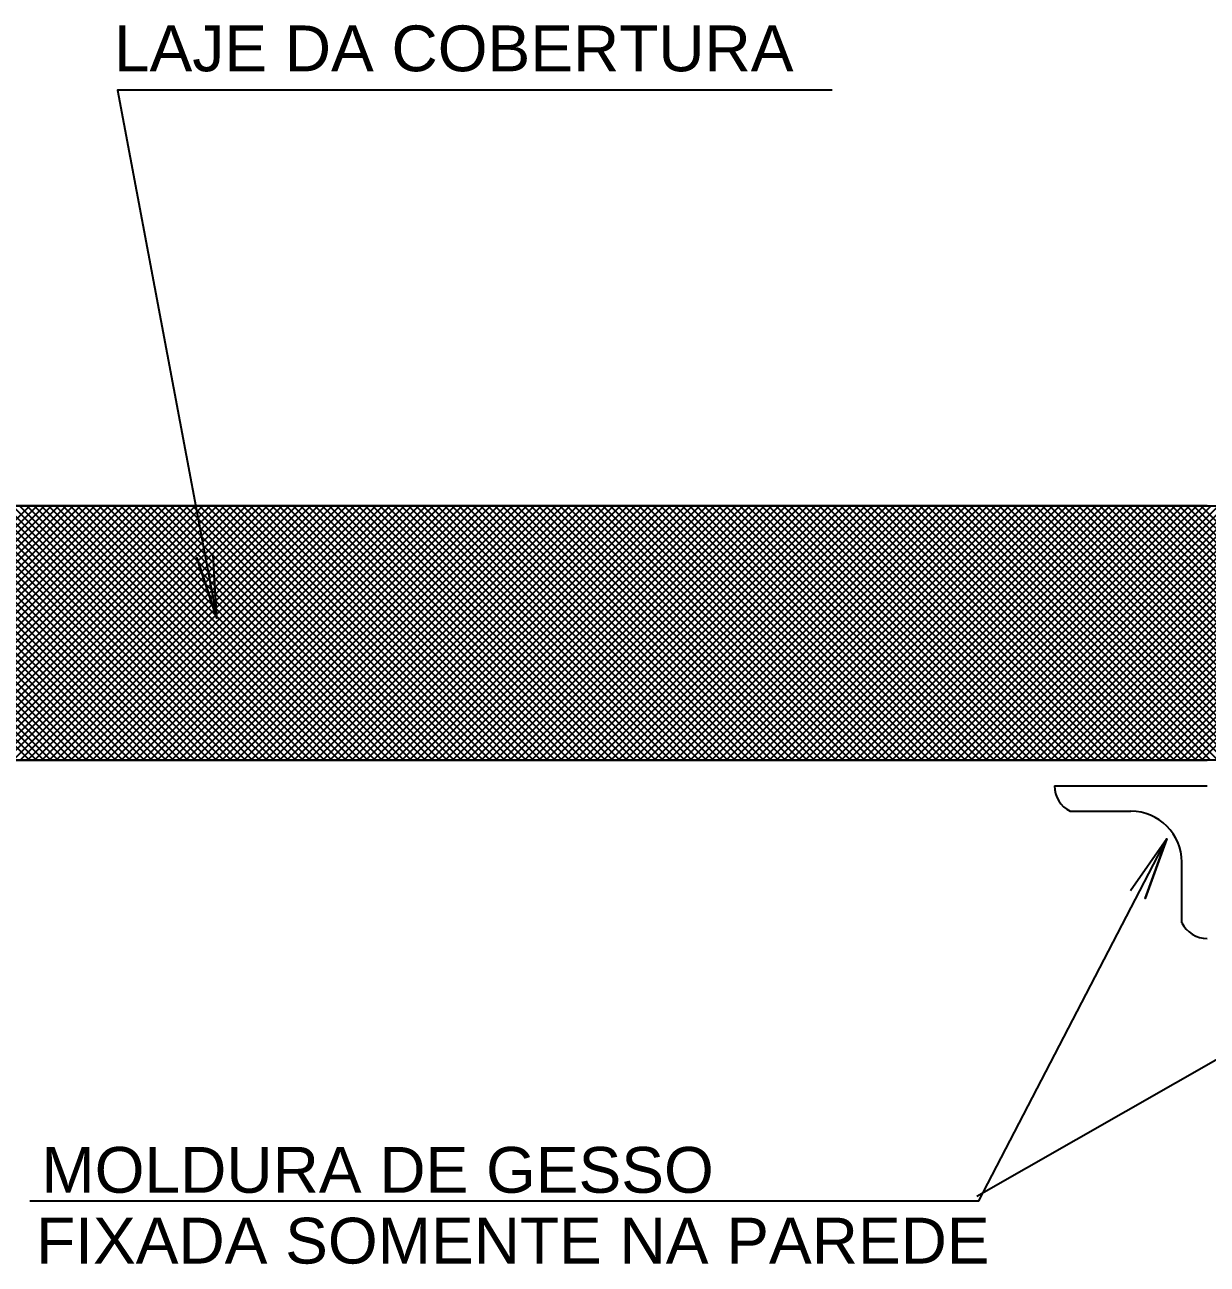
# Model space of a CAD drawing. Extents: x 0 to 119, y 0 to 84.
# Drawn here: x 57.332 to 59.654, y 52.939 to 55.374 of the extents above; entities that cross this region are included whole.
import ezdxf

# ---------------------------------------------------------------- set-up
doc = ezdxf.new("R2010")
doc.units = 0
doc.header["$MEASUREMENT"] = 0
for name, color, linetype in [('29', 9, 'CONTINUOUS'), ('3', 7, 'CONTINUOUS'), ('6', 178, 'CONTINUOUS')]:
    doc.layers.add(name, color=color, linetype=linetype)
doc.styles.add('TQS_ARIAL', font='arial.ttf')

msp = doc.modelspace()

# ---------------------------------------------------------------- linework, layer by layer
at = {"layer": '29', "color": 9, "linetype": 'Continuous'}
for p, q in [((56.841181, 54.429142), (57.341181, 53.929142)), ((56.842422, 53.929142), (57.342422, 54.429142)), ((56.855323, 54.429142), (57.355323, 53.929142)), ((56.856564, 53.929142), (57.356564, 54.429142)), ((56.869465, 54.429142), (57.369465, 53.929142)), ((56.870706, 53.929142), (57.370706, 54.429142)), ((56.883607, 54.429142), (57.383607, 53.929142)), ((56.884849, 53.929142), (57.384849, 54.429142)), ((56.897749, 54.429142), (57.397749, 53.929142)), ((56.898991, 53.929142), (57.398991, 54.429142)), ((56.911892, 54.429142), (57.411892, 53.929142)), ((56.913133, 53.929142), (57.413133, 54.429142)), ((56.926034, 54.429142), (57.426034, 53.929142)), ((56.927275, 53.929142), (57.427275, 54.429142)), ((56.940176, 54.429142), (57.440176, 53.929142)), ((56.941417, 53.929142), (57.441417, 54.429142)), ((56.954318, 54.429142), (57.454318, 53.929142)), ((56.955559, 53.929142), (57.455559, 54.429142)), ((56.96846, 54.429142), (57.46846, 53.929142)), ((56.969701, 53.929142), (57.469701, 54.429142)), ((56.982602, 54.429142), (57.482602, 53.929142)), ((56.983843, 53.929142), (57.483843, 54.429142)), ((56.996744, 54.429142), (57.496744, 53.929142)), ((56.997986, 53.929142), (57.497986, 54.429142)), ((57.010887, 54.429142), (57.510887, 53.929142)), ((57.012128, 53.929142), (57.512128, 54.429142)), ((57.025029, 54.429142), (57.525029, 53.929142)), ((57.02627, 53.929142), (57.52627, 54.429142)), ((57.039171, 54.429142), (57.539171, 53.929142)), ((57.040412, 53.929142), (57.540412, 54.429142)), ((57.053313, 54.429142), (57.553313, 53.929142)), ((57.054554, 53.929142), (57.554554, 54.429142)), ((57.067455, 54.429142), (57.567455, 53.929142)), ((57.068696, 53.929142), (57.568696, 54.429142)), ((57.081597, 54.429142), (57.581597, 53.929142)), ((57.082838, 53.929142), (57.582838, 54.429142)), ((57.095739, 54.429142), (57.595739, 53.929142)), ((57.096981, 53.929142), (57.596981, 54.429142)), ((57.109881, 54.429142), (57.609881, 53.929142)), ((57.111123, 53.929142), (57.611123, 54.429142)), ((57.124024, 54.429142), (57.624024, 53.929142)), ((57.125265, 53.929142), (57.625265, 54.429142)), ((57.138166, 54.429142), (57.638166, 53.929142)), ((57.139407, 53.929142), (57.639407, 54.429142)), ((57.152308, 54.429142), (57.652308, 53.929142)), ((57.153549, 53.929142), (57.653549, 54.429142)), ((57.16645, 54.429142), (57.66645, 53.929142)), ((57.167691, 53.929142), (57.667691, 54.429142)), ((57.180592, 54.429142), (57.680592, 53.929142)), ((57.181833, 53.929142), (57.681833, 54.429142)), ((57.194734, 54.429142), (57.694734, 53.929142)), ((57.195975, 53.929142), (57.695975, 54.429142)), ((57.208876, 54.429142), (57.708876, 53.929142)), ((57.210118, 53.929142), (57.710118, 54.429142)), ((57.223019, 54.429142), (57.723019, 53.929142)), ((57.22426, 53.929142), (57.72426, 54.429142)), ((57.237161, 54.429142), (57.737161, 53.929142)), ((57.238402, 53.929142), (57.738402, 54.429142)), ((57.251303, 54.429142), (57.751303, 53.929142)), ((57.252544, 53.929142), (57.752544, 54.429142)), ((57.265445, 54.429142), (57.765445, 53.929142)), ((57.266686, 53.929142), (57.766686, 54.429142)), ((57.279587, 54.429142), (57.779587, 53.929142)), ((57.280828, 53.929142), (57.780828, 54.429142)), ((57.293729, 54.429142), (57.793729, 53.929142)), ((57.29497, 53.929142), (57.79497, 54.429142)), ((57.307871, 54.429142), (57.807871, 53.929142)), ((57.309113, 53.929142), (57.809113, 54.429142)), ((57.322014, 54.429142), (57.822014, 53.929142)), ((57.323255, 53.929142), (57.823255, 54.429142)), ((57.336156, 54.429142), (57.836156, 53.929142)), ((57.337397, 53.929142), (57.837397, 54.429142)), ((57.350298, 54.429142), (57.850298, 53.929142)), ((57.351539, 53.929142), (57.851539, 54.429142)), ((57.36444, 54.429142), (57.86444, 53.929142)), ((57.365681, 53.929142), (57.865681, 54.429142)), ((57.378582, 54.429142), (57.878582, 53.929142)), ((57.379823, 53.929142), (57.879823, 54.429142)), ((57.392724, 54.429142), (57.892724, 53.929142)), ((57.393965, 53.929142), (57.893965, 54.429142)), ((57.406866, 54.429142), (57.906866, 53.929142)), ((57.408108, 53.929142), (57.908108, 54.429142)), ((57.421008, 54.429142), (57.921008, 53.929142)), ((57.42225, 53.929142), (57.92225, 54.429142)), ((57.435151, 54.429142), (57.935151, 53.929142)), ((57.436392, 53.929142), (57.936392, 54.429142)), ((57.449293, 54.429142), (57.949293, 53.929142)), ((57.450534, 53.929142), (57.950534, 54.429142)), ((57.463435, 54.429142), (57.963435, 53.929142)), ((57.464676, 53.929142), (57.964676, 54.429142)), ((57.477577, 54.429142), (57.977577, 53.929142)), ((57.478818, 53.929142), (57.978818, 54.429142)), ((57.491719, 54.429142), (57.991719, 53.929142)), ((57.49296, 53.929142), (57.99296, 54.429142)), ((57.505861, 54.429142), (58.005861, 53.929142)), ((57.507102, 53.929142), (58.007102, 54.429142)), ((57.520003, 54.429142), (58.020003, 53.929142)), ((57.521245, 53.929142), (58.021245, 54.429142)), ((57.534146, 54.429142), (58.034146, 53.929142)), ((57.535387, 53.929142), (58.035387, 54.429142)), ((57.548288, 54.429142), (58.048288, 53.929142)), ((57.549529, 53.929142), (58.049529, 54.429142)), ((57.56243, 54.429142), (58.06243, 53.929142)), ((57.563671, 53.929142), (58.063671, 54.429142)), ((57.576572, 54.429142), (58.076572, 53.929142)), ((57.577813, 53.929142), (58.077813, 54.429142)), ((57.590714, 54.429142), (58.090714, 53.929142)), ((57.591955, 53.929142), (58.091955, 54.429142)), ((57.604856, 54.429142), (58.104856, 53.929142)), ((57.606097, 53.929142), (58.106097, 54.429142)), ((57.618998, 54.429142), (58.118998, 53.929142)), ((57.62024, 53.929142), (58.12024, 54.429142)), ((57.633141, 54.429142), (58.133141, 53.929142)), ((57.634382, 53.929142), (58.134382, 54.429142)), ((57.647283, 54.429142), (58.147283, 53.929142)), ((57.648524, 53.929142), (58.148524, 54.429142)), ((57.661425, 54.429142), (58.161425, 53.929142)), ((57.662666, 53.929142), (58.162666, 54.429142)), ((57.675567, 54.429142), (58.175567, 53.929142)), ((57.676808, 53.929142), (58.176808, 54.429142)), ((57.689709, 54.429142), (58.189709, 53.929142)), ((57.69095, 53.929142), (58.19095, 54.429142)), ((57.703851, 54.429142), (58.203851, 53.929142)), ((57.705092, 53.929142), (58.205092, 54.429142)), ((57.717993, 54.429142), (58.217993, 53.929142)), ((57.719235, 53.929142), (58.219235, 54.429142)), ((57.732135, 54.429142), (58.232135, 53.929142)), ((57.733377, 53.929142), (58.233377, 54.429142)), ((57.746278, 54.429142), (58.246278, 53.929142)), ((57.747519, 53.929142), (58.247519, 54.429142)), ((57.76042, 54.429142), (58.26042, 53.929142)), ((57.761661, 53.929142), (58.261661, 54.429142)), ((57.774562, 54.429142), (58.274562, 53.929142)), ((57.775803, 53.929142), (58.275803, 54.429142)), ((57.788704, 54.429142), (58.288704, 53.929142)), ((57.789945, 53.929142), (58.289945, 54.429142)), ((57.802846, 54.429142), (58.302846, 53.929142)), ((57.804087, 53.929142), (58.304087, 54.429142)), ((57.816988, 54.429142), (58.316988, 53.929142)), ((57.818229, 53.929142), (58.318229, 54.429142)), ((57.83113, 54.429142), (58.33113, 53.929142)), ((57.832372, 53.929142), (58.332372, 54.429142)), ((57.845273, 54.429142), (58.345273, 53.929142)), ((57.846514, 53.929142), (58.346514, 54.429142)), ((57.859415, 54.429142), (58.359415, 53.929142)), ((57.860656, 53.929142), (58.360656, 54.429142)), ((57.873557, 54.429142), (58.373557, 53.929142)), ((57.874798, 53.929142), (58.374798, 54.429142)), ((57.887699, 54.429142), (58.387699, 53.929142)), ((57.88894, 53.929142), (58.38894, 54.429142)), ((57.901841, 54.429142), (58.401841, 53.929142)), ((57.903082, 53.929142), (58.403082, 54.429142)), ((57.915983, 54.429142), (58.415983, 53.929142)), ((57.917224, 53.929142), (58.417224, 54.429142)), ((57.930125, 54.429142), (58.430125, 53.929142)), ((57.931367, 53.929142), (58.431367, 54.429142)), ((57.944267, 54.429142), (58.444267, 53.929142)), ((57.945509, 53.929142), (58.445509, 54.429142)), ((57.95841, 54.429142), (58.45841, 53.929142)), ((57.959651, 53.929142), (58.459651, 54.429142)), ((57.972552, 54.429142), (58.472552, 53.929142)), ((57.973793, 53.929142), (58.473793, 54.429142)), ((57.986694, 54.429142), (58.486694, 53.929142)), ((57.987935, 53.929142), (58.487935, 54.429142)), ((58.000836, 54.429142), (58.500836, 53.929142)), ((58.002077, 53.929142), (58.502077, 54.429142)), ((58.014978, 54.429142), (58.514978, 53.929142)), ((58.016219, 53.929142), (58.516219, 54.429142)), ((58.02912, 54.429142), (58.52912, 53.929142)), ((58.030362, 53.929142), (58.530362, 54.429142)), ((58.043262, 54.429142), (58.543262, 53.929142)), ((58.044504, 53.929142), (58.544504, 54.429142)), ((58.057405, 54.429142), (58.557405, 53.929142)), ((58.058646, 53.929142), (58.558646, 54.429142)), ((58.071547, 54.429142), (58.571547, 53.929142)), ((58.072788, 53.929142), (58.572788, 54.429142)), ((58.085689, 54.429142), (58.585689, 53.929142)), ((58.08693, 53.929142), (58.58693, 54.429142)), ((58.099831, 54.429142), (58.599831, 53.929142)), ((58.101072, 53.929142), (58.601072, 54.429142)), ((58.113973, 54.429142), (58.613973, 53.929142)), ((58.115214, 53.929142), (58.615214, 54.429142)), ((58.128115, 54.429142), (58.628115, 53.929142)), ((58.129356, 53.929142), (58.629356, 54.429142)), ((58.142257, 54.429142), (58.642257, 53.929142)), ((58.143499, 53.929142), (58.643499, 54.429142)), ((58.1564, 54.429142), (58.6564, 53.929142)), ((58.157641, 53.929142), (58.657641, 54.429142)), ((58.170542, 54.429142), (58.670542, 53.929142)), ((58.171783, 53.929142), (58.671783, 54.429142)), ((58.184684, 54.429142), (58.684684, 53.929142)), ((58.185925, 53.929142), (58.685925, 54.429142)), ((58.198826, 54.429142), (58.698826, 53.929142)), ((58.200067, 53.929142), (58.700067, 54.429142)), ((58.212968, 54.429142), (58.712968, 53.929142)), ((58.214209, 53.929142), (58.714209, 54.429142)), ((58.22711, 54.429142), (58.72711, 53.929142)), ((58.228351, 53.929142), (58.728351, 54.429142)), ((58.241252, 54.429142), (58.741252, 53.929142)), ((58.242494, 53.929142), (58.742494, 54.429142)), ((58.255394, 54.429142), (58.755394, 53.929142)), ((58.256636, 53.929142), (58.756636, 54.429142)), ((58.269537, 54.429142), (58.769537, 53.929142)), ((58.270778, 53.929142), (58.770778, 54.429142)), ((58.283679, 54.429142), (58.783679, 53.929142)), ((58.28492, 53.929142), (58.78492, 54.429142)), ((58.297821, 54.429142), (58.797821, 53.929142)), ((58.299062, 53.929142), (58.799062, 54.429142)), ((58.311963, 54.429142), (58.811963, 53.929142)), ((58.313204, 53.929142), (58.813204, 54.429142)), ((58.326105, 54.429142), (58.826105, 53.929142)), ((58.327346, 53.929142), (58.827346, 54.429142)), ((58.340247, 54.429142), (58.840247, 53.929142)), ((58.341488, 53.929142), (58.841488, 54.429142)), ((58.354389, 54.429142), (58.854389, 53.929142)), ((58.355631, 53.929142), (58.855631, 54.429142)), ((58.368532, 54.429142), (58.868532, 53.929142)), ((58.369773, 53.929142), (58.869773, 54.429142)), ((58.382674, 54.429142), (58.882674, 53.929142)), ((58.383915, 53.929142), (58.883915, 54.429142)), ((58.396816, 54.429142), (58.896816, 53.929142)), ((58.398057, 53.929142), (58.898057, 54.429142)), ((58.410958, 54.429142), (58.910958, 53.929142)), ((58.412199, 53.929142), (58.912199, 54.429142)), ((58.4251, 54.429142), (58.9251, 53.929142)), ((58.426341, 53.929142), (58.926341, 54.429142)), ((58.439242, 54.429142), (58.939242, 53.929142)), ((58.440483, 53.929142), (58.940483, 54.429142)), ((58.453384, 54.429142), (58.953384, 53.929142)), ((58.454626, 53.929142), (58.954626, 54.429142)), ((58.467527, 54.429142), (58.967527, 53.929142)), ((58.468768, 53.929142), (58.968768, 54.429142)), ((58.481669, 54.429142), (58.981669, 53.929142)), ((58.48291, 53.929142), (58.98291, 54.429142)), ((58.495811, 54.429142), (58.995811, 53.929142)), ((58.497052, 53.929142), (58.997052, 54.429142)), ((58.509953, 54.429142), (59.009953, 53.929142)), ((58.511194, 53.929142), (59.011194, 54.429142)), ((58.524095, 54.429142), (59.024095, 53.929142)), ((58.525336, 53.929142), (59.025336, 54.429142)), ((58.538237, 54.429142), (59.038237, 53.929142)), ((58.539478, 53.929142), (59.039478, 54.429142)), ((58.552379, 54.429142), (59.052379, 53.929142)), ((58.553621, 53.929142), (59.053621, 54.429142)), ((58.566521, 54.429142), (59.066521, 53.929142)), ((58.567763, 53.929142), (59.067763, 54.429142)), ((58.580664, 54.429142), (59.080664, 53.929142)), ((58.581905, 53.929142), (59.081905, 54.429142)), ((58.594806, 54.429142), (59.094806, 53.929142)), ((58.596047, 53.929142), (59.096047, 54.429142)), ((58.608948, 54.429142), (59.108948, 53.929142)), ((58.610189, 53.929142), (59.110189, 54.429142)), ((58.62309, 54.429142), (59.12309, 53.929142)), ((58.624331, 53.929142), (59.124331, 54.429142)), ((58.637232, 54.429142), (59.137232, 53.929142)), ((58.638473, 53.929142), (59.138473, 54.429142)), ((58.651374, 54.429142), (59.151374, 53.929142)), ((58.652615, 53.929142), (59.152615, 54.429142)), ((58.665516, 54.429142), (59.165516, 53.929142)), ((58.666758, 53.929142), (59.166758, 54.429142)), ((58.679659, 54.429142), (59.179659, 53.929142)), ((58.6809, 53.929142), (59.1809, 54.429142)), ((58.693801, 54.429142), (59.193801, 53.929142)), ((58.695042, 53.929142), (59.195042, 54.429142)), ((58.707943, 54.429142), (59.207943, 53.929142)), ((58.709184, 53.929142), (59.209184, 54.429142)), ((58.722085, 54.429142), (59.222085, 53.929142)), ((58.723326, 53.929142), (59.223326, 54.429142)), ((58.736227, 54.429142), (59.236227, 53.929142)), ((58.737468, 53.929142), (59.237468, 54.429142)), ((58.750369, 54.429142), (59.250369, 53.929142)), ((58.75161, 53.929142), (59.25161, 54.429142)), ((58.764511, 54.429142), (59.264511, 53.929142)), ((58.765753, 53.929142), (59.265753, 54.429142)), ((58.778653, 54.429142), (59.278653, 53.929142)), ((58.779895, 53.929142), (59.279895, 54.429142)), ((58.792796, 54.429142), (59.292796, 53.929142)), ((58.794037, 53.929142), (59.294037, 54.429142)), ((58.806938, 54.429142), (59.306938, 53.929142)), ((58.808179, 53.929142), (59.308179, 54.429142)), ((58.82108, 54.429142), (59.32108, 53.929142)), ((58.822321, 53.929142), (59.322321, 54.429142)), ((58.835222, 54.429142), (59.335222, 53.929142)), ((58.836463, 53.929142), (59.336463, 54.429142)), ((58.849364, 54.429142), (59.349364, 53.929142)), ((58.850605, 53.929142), (59.350605, 54.429142)), ((58.863506, 54.429142), (59.363506, 53.929142)), ((58.864748, 53.929142), (59.364748, 54.429142)), ((58.877648, 54.429142), (59.377648, 53.929142)), ((58.87889, 53.929142), (59.37889, 54.429142)), ((58.891791, 54.429142), (59.391791, 53.929142)), ((58.893032, 53.929142), (59.393032, 54.429142)), ((58.905933, 54.429142), (59.405933, 53.929142)), ((58.907174, 53.929142), (59.407174, 54.429142)), ((58.920075, 54.429142), (59.420075, 53.929142)), ((58.921316, 53.929142), (59.421316, 54.429142)), ((58.934217, 54.429142), (59.434217, 53.929142)), ((58.935458, 53.929142), (59.435458, 54.429142)), ((58.948359, 54.429142), (59.448359, 53.929142)), ((58.9496, 53.929142), (59.4496, 54.429142)), ((58.962501, 54.429142), (59.462501, 53.929142)), ((58.963742, 53.929142), (59.463742, 54.429142)), ((58.976643, 54.429142), (59.476643, 53.929142)), ((58.977885, 53.929142), (59.477885, 54.429142)), ((58.990786, 54.429142), (59.490786, 53.929142)), ((58.992027, 53.929142), (59.492027, 54.429142)), ((59.004928, 54.429142), (59.504928, 53.929142)), ((59.006169, 53.929142), (59.506169, 54.429142)), ((59.01907, 54.429142), (59.51907, 53.929142)), ((59.020311, 53.929142), (59.520311, 54.429142)), ((59.033212, 54.429142), (59.533212, 53.929142)), ((59.034453, 53.929142), (59.534453, 54.429142)), ((59.047354, 54.429142), (59.547354, 53.929142)), ((59.048595, 53.929142), (59.548595, 54.429142)), ((59.061496, 54.429142), (59.561496, 53.929142)), ((59.062737, 53.929142), (59.562737, 54.429142)), ((59.075638, 54.429142), (59.575638, 53.929142)), ((59.07688, 53.929142), (59.57688, 54.429142)), ((59.08978, 54.429142), (59.58978, 53.929142)), ((59.091022, 53.929142), (59.591022, 54.429142)), ((59.103923, 54.429142), (59.603923, 53.929142)), ((59.105164, 53.929142), (59.605164, 54.429142)), ((59.118065, 54.429142), (59.618065, 53.929142)), ((59.119306, 53.929142), (59.619306, 54.429142)), ((59.132207, 54.429142), (59.632207, 53.929142)), ((59.133448, 53.929142), (59.633448, 54.429142)), ((59.146349, 54.429142), (59.646349, 53.929142)), ((59.14759, 53.929142), (59.64759, 54.429142)), ((59.160491, 54.429142), (59.660491, 53.929142)), ((59.161732, 53.929142), (59.661732, 54.429142)), ((59.174633, 54.429142), (59.674633, 53.929142)), ((59.175874, 53.929142), (59.675874, 54.429142)), ((59.188775, 54.429142), (59.688775, 53.929142)), ((59.190017, 53.929142), (59.690017, 54.429142)), ((59.202918, 54.429142), (59.702918, 53.929142)), ((59.204159, 53.929142), (59.704159, 54.429142)), ((59.21706, 54.429142), (59.71706, 53.929142)), ((59.218301, 53.929142), (59.718301, 54.429142)), ((59.231202, 54.429142), (59.731202, 53.929142)), ((59.232443, 53.929142), (59.732443, 54.429142)), ((59.245344, 54.429142), (59.745344, 53.929142)), ((59.246585, 53.929142), (59.746585, 54.429142)), ((59.259486, 54.429142), (59.759486, 53.929142)), ((59.260727, 53.929142), (59.760727, 54.429142)), ((59.273628, 54.429142), (59.773628, 53.929142)), ((59.274869, 53.929142), (59.774869, 54.429142)), ((59.28777, 54.429142), (59.78777, 53.929142)), ((59.289012, 53.929142), (59.789012, 54.429142)), ((59.301913, 54.429142), (59.801913, 53.929142)), ((59.303154, 53.929142), (59.803154, 54.429142)), ((59.316055, 54.429142), (59.816055, 53.929142)), ((59.317296, 53.929142), (59.817296, 54.429142)), ((59.330197, 54.429142), (59.830197, 53.929142)), ((59.331438, 53.929142), (59.831438, 54.429142)), ((59.344339, 54.429142), (59.844339, 53.929142)), ((59.34558, 53.929142), (59.84558, 54.429142)), ((59.358481, 54.429142), (59.858481, 53.929142)), ((59.359722, 53.929142), (59.859722, 54.429142)), ((59.372623, 54.429142), (59.872623, 53.929142)), ((59.373864, 53.929142), (59.873864, 54.429142)), ((59.386765, 54.429142), (59.886765, 53.929142)), ((59.388007, 53.929142), (59.888007, 54.429142)), ((59.400907, 54.429142), (59.900907, 53.929142)), ((59.402149, 53.929142), (59.902149, 54.429142)), ((59.41505, 54.429142), (59.91505, 53.929142)), ((59.416291, 53.929142), (59.916291, 54.429142)), ((59.429192, 54.429142), (59.929192, 53.929142)), ((59.430433, 53.929142), (59.930433, 54.429142)), ((59.443334, 54.429142), (59.943334, 53.929142)), ((59.444575, 53.929142), (59.944575, 54.429142)), ((59.457476, 54.429142), (59.957476, 53.929142)), ((59.458717, 53.929142), (59.958717, 54.429142)), ((59.471618, 54.429142), (59.971618, 53.929142)), ((59.472859, 53.929142), (59.972859, 54.429142)), ((59.48576, 54.429142), (59.98576, 53.929142)), ((59.487001, 53.929142), (59.987001, 54.429142)), ((59.499902, 54.429142), (59.999902, 53.929142)), ((59.501144, 53.929142), (60.001144, 54.429142)), ((59.514045, 54.429142), (60.014045, 53.929142)), ((59.515286, 53.929142), (60.015286, 54.429142)), ((59.528187, 54.429142), (60.028187, 53.929142)), ((59.529428, 53.929142), (60.029428, 54.429142)), ((59.542329, 54.429142), (60.042329, 53.929142)), ((59.54357, 53.929142), (60.04357, 54.429142)), ((59.556471, 54.429142), (60.056471, 53.929142)), ((59.557712, 53.929142), (60.057712, 54.429142)), ((59.570613, 54.429142), (60.070613, 53.929142)), ((59.571854, 53.929142), (60.071854, 54.429142)), ((59.584755, 54.429142), (60.084755, 53.929142)), ((59.585996, 53.929142), (60.085996, 54.429142)), ((59.598897, 54.429142), (60.098897, 53.929142)), ((59.600139, 53.929142), (60.100139, 54.429142)), ((59.613039, 54.429142), (60.113039, 53.929142)), ((59.614281, 53.929142), (60.114281, 54.429142)), ((59.627182, 54.429142), (60.127182, 53.929142)), ((59.628423, 53.929142), (60.128423, 54.429142)), ((59.641324, 54.429142), (60.141324, 53.929142)), ((59.642565, 53.929142), (60.142565, 54.429142))]:
    msp.add_line(p, q, dxfattribs=at)
msp.add_lwpolyline([(53.184571, 53.929142), (53.184571, 54.429142), (61.178371, 54.429142), (61.178371, 54.262475), (61.428371, 54.179142), (60.928371, 54.179142), (61.178371, 54.095809), (61.178371, 53.929142), (53.184571, 53.929142)], dxfattribs=at)
at = {"layer": '3', "color": 7, "linetype": 'Continuous'}
for p, q in [((59.35396, 53.879142), (59.65396, 53.879142)), ((59.38485, 53.829142), (59.50396, 53.829142)), ((59.60396, 53.610032), (59.60396, 53.729142))]:
    msp.add_line(p, q, dxfattribs=at)
for points in [[(58.917259, 55.245022), (57.514339, 55.245022), (57.709286, 54.208116), (57.670352, 54.326898), (57.709286, 54.208116), (57.702422, 54.332928)], [(57.342258, 53.063894), (59.205549, 53.063894), (59.574961, 53.774913), (59.532303, 53.657418), (59.574961, 53.774913), (59.503346, 53.672462)], [(59.201323, 53.073207), (60.464612, 53.793595), (60.365038, 53.718031), (60.464612, 53.793595), (60.348874, 53.746378)]]:
    msp.add_lwpolyline(points, dxfattribs=at)
for centre, radius, start, end in [((59.409918, 53.879171), 0.055958, 296.614168, 296.614168), ((59.409918, 53.879171), 0.055958, 180.029976, 243.385832), ((59.50396, 53.729142), 0.1, 0, 90), ((59.653989, 53.635101), 0.055958, 206.614168, 269.970024)]:
    msp.add_arc(centre, radius, start, end, dxfattribs=at)
at = {"layer": '6', "color": 178, "linetype": 'Continuous'}
for p, q in [((59.65396, 54.429142), (53.184571, 54.429142)), ((53.184571, 53.929142), (59.65396, 53.929142))]:
    msp.add_line(p, q, dxfattribs=at)

# ---------------------------------------------------------------- texts
at = {"layer": '3', "color": 7, "linetype": 'Continuous', "style": 'TQS_ARIAL'}
for s, p in [('LAJE DA COBERTURA', (57.507341, 55.282327)), ('MOLDURA DE GESSO', (57.364791, 53.079782)), ('FIXADA SOMENTE NA PAREDE', (57.354514, 52.940756))]:
    msp.add_text(s, height=0.09, dxfattribs=at).set_placement(p)

doc.saveas('drawing.dxf')
